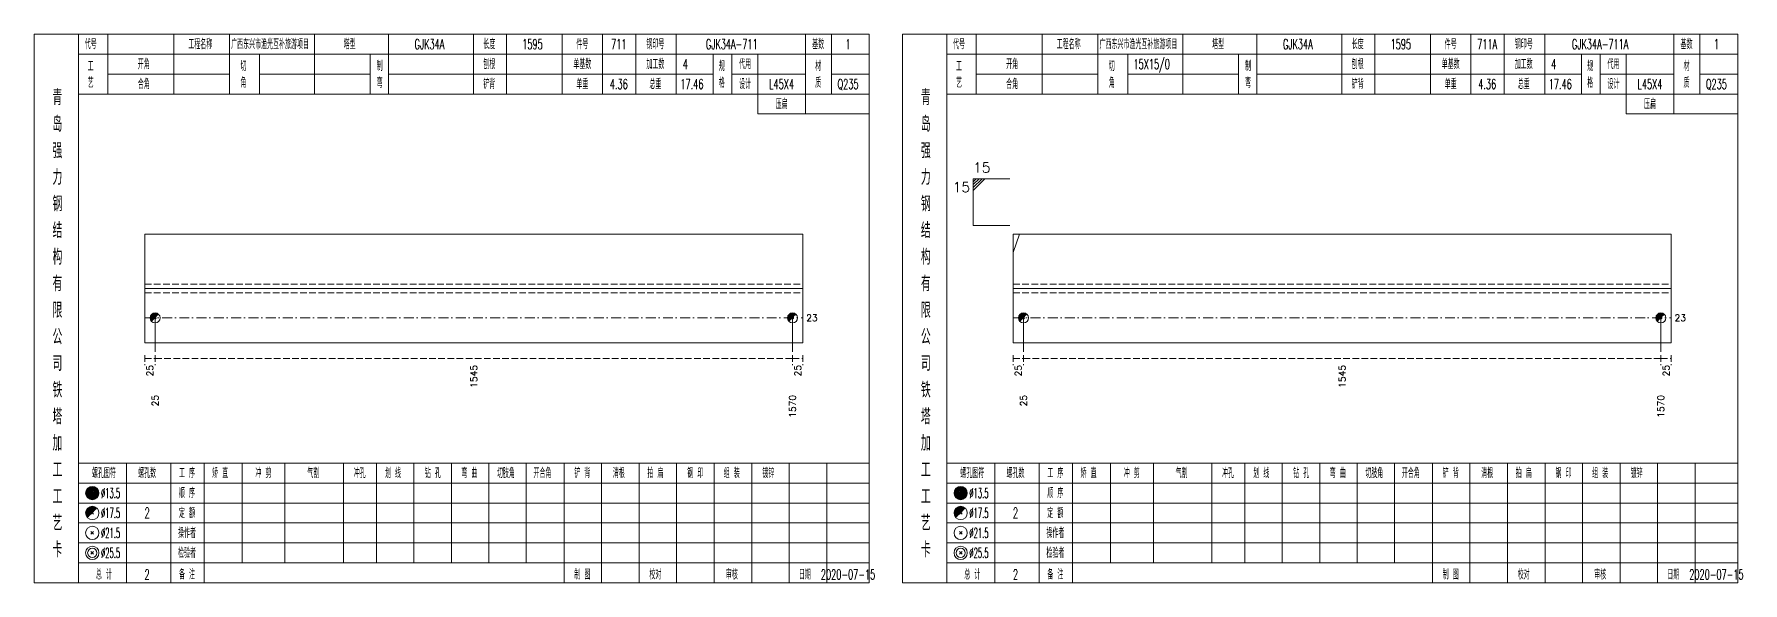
# Model space of a CAD drawing. Extents: x 0 to 2606, y -377 to 6479.
# Drawn here: x 784 to 1299, y 3325 to 3490 of the extents above; entities that cross this region are included whole.
import ezdxf
from ezdxf.enums import TextEntityAlignment as Align

# ---------------------------------------------------------------- set-up
doc = ezdxf.new("R2010")
doc.units = 0
doc.header["$MEASUREMENT"] = 0
doc.linetypes.add('一点画线', pattern=[5.2, 3, -1, 0.2, -1])
doc.linetypes.add('虚线', pattern=[2.75, 2, -0.75])
doc.layers.get('0').update_dxf_attribs({"linetype": 'CONTINUOUS', "lineweight": 25})
doc.layers.add('1', color=7, linetype='CONTINUOUS', lineweight=25)
doc.layers.add('4', color=7, linetype='CONTINUOUS', lineweight=25)
doc.styles.get("Standard").update_dxf_attribs({"font": 'simplex.shx', "width": 0.7, "height": 3, "bigfont": 'gbhzfs.shx'})

msp = doc.modelspace()

# ---------------------------------------------------------------- linework, layer by layer
at = {"color": 7, "linetype": 'Continuous', "lineweight": 13}
for p, q in [((1066.9, 3446.5), (1077.9, 3446.5)), ((1066.9, 3432.5), (1066.9, 3446.5)), ((1067.78, 3446.5), (1066.9, 3445.62)), ((1068.65, 3446.5), (1066.9, 3444.75)), ((1069.53, 3446.5), (1066.9, 3443.88)), ((1070.4, 3446.5), (1066.9, 3443)), ((1066.9, 3432.5), (1077.9, 3432.5)), ((1078.9, 3424.39), (1080.76, 3429.83)), ((820.61, 3404.67), (820.61, 3394.5)), ((1012.49, 3404.67), (1012.49, 3394.5)), ((1082.01, 3404.67), (1082.01, 3394.5)), ((1273.89, 3404.67), (1273.89, 3394.5))]:
    msp.add_line(p, q, dxfattribs=at)
at = {"color": 7, "linetype": 'Continuous', "lineweight": 18}
for p, q in [((817.5, 3429.83), (817.5, 3397.17)), ((817.5, 3429.83), (1015.6, 3429.83)), ((1015.6, 3429.83), (1015.6, 3397.17)), ((1078.9, 3429.83), (1078.9, 3397.17)), ((1078.9, 3429.83), (1277, 3429.83)), ((1277, 3429.83), (1277, 3397.17)), ((817.5, 3413.5), (1015.6, 3413.5)), ((1078.9, 3413.5), (1277, 3413.5))]:
    msp.add_line(p, q, dxfattribs=at)
at = {"color": 1, "linetype": '虚线', "lineweight": 18}
for p, q in [((817.5, 3414.83), (1015.6, 3414.83)), ((817.5, 3412.17), (1015.6, 3412.17)), ((1078.9, 3414.83), (1277, 3414.83)), ((1078.9, 3412.17), (1277, 3412.17))]:
    msp.add_line(p, q, dxfattribs=at)
at = {"color": 3, "linetype": '一点画线', "lineweight": 13}
for p, q in [((817.5, 3404.67), (1015.6, 3404.67)), ((1078.9, 3404.67), (1277, 3404.67))]:
    msp.add_line(p, q, dxfattribs=at)
at = {"color": 8, "linetype": '虚线', "lineweight": 9}
for p, q in [((817.5, 3393.5), (817.5, 3390.5)), ((817.5, 3392.5), (820.61, 3392.5)), ((820.61, 3393.5), (820.61, 3390.5)), ((820.61, 3393.5), (820.61, 3390.5)), ((820.61, 3392.5), (1012.49, 3392.5)), ((1012.49, 3393.5), (1012.49, 3390.5)), ((1012.49, 3393.5), (1012.49, 3390.5)), ((1012.49, 3392.5), (1015.6, 3392.5)), ((1015.6, 3393.5), (1015.6, 3390.5)), ((1078.9, 3393.5), (1078.9, 3390.5)), ((1078.9, 3392.5), (1082.01, 3392.5)), ((1082.01, 3393.5), (1082.01, 3390.5)), ((1082.01, 3393.5), (1082.01, 3390.5)), ((1082.01, 3392.5), (1273.89, 3392.5)), ((1273.89, 3393.5), (1273.89, 3390.5)), ((1273.89, 3393.5), (1273.89, 3390.5)), ((1273.89, 3392.5), (1277, 3392.5)), ((1277, 3393.5), (1277, 3390.5))]:
    msp.add_line(p, q, dxfattribs=at)
at = {"layer": '1', "color": 7, "linetype": 'Continuous', "lineweight": 0}
for p, q in [((820.31, 3404.37), (820.91, 3404.97)), ((820.31, 3404.97), (820.91, 3404.37)), ((1012.19, 3404.37), (1012.79, 3404.97)), ((1012.19, 3404.97), (1012.79, 3404.37)), ((1081.71, 3404.37), (1082.31, 3404.97)), ((1081.71, 3404.97), (1082.31, 3404.37)), ((1273.59, 3404.37), (1274.19, 3404.97)), ((1273.59, 3404.97), (1274.19, 3404.37))]:
    msp.add_line(p, q, dxfattribs=at)
at = {"layer": '1', "color": 7, "linetype": 'Continuous', "lineweight": 18}
for p, q in [((817.5, 3397.17), (1015.6, 3397.17)), ((1078.9, 3397.17), (1277, 3397.17))]:
    msp.add_line(p, q, dxfattribs=at)
at = {"layer": '1', "color": 7, "linetype": 'Continuous', "lineweight": 13}
for centre in [(820.61, 3404.67), (1012.49, 3404.67), (1082.01, 3404.67), (1273.89, 3404.67)]:
    msp.add_circle(centre, 1.5, dxfattribs=at)
for centre, radius in [((820.61, 3404.67), 1.35), ((820.61, 3404.67), 1.2), ((820.61, 3404.67), 1.05), ((820.61, 3404.67), 0.9), ((820.61, 3404.67), 0.75), ((820.61, 3404.67), 0.6), ((820.61, 3404.67), 0.45), ((1012.49, 3404.67), 1.35), ((1012.49, 3404.67), 1.2), ((1012.49, 3404.67), 1.05), ((1012.49, 3404.67), 0.9), ((1012.49, 3404.67), 0.75), ((1012.49, 3404.67), 0.6), ((1012.49, 3404.67), 0.45), ((1082.01, 3404.67), 1.35), ((1082.01, 3404.67), 1.2), ((1082.01, 3404.67), 1.05), ((1082.01, 3404.67), 0.9), ((1082.01, 3404.67), 0.75), ((1082.01, 3404.67), 0.6), ((1082.01, 3404.67), 0.45), ((1273.89, 3404.67), 1.35), ((1273.89, 3404.67), 1.2), ((1273.89, 3404.67), 1.05), ((1273.89, 3404.67), 0.9), ((1273.89, 3404.67), 0.75), ((1273.89, 3404.67), 0.6), ((1273.89, 3404.67), 0.45), ((820.61, 3404.67), 0.3), ((820.61, 3404.67), 0.15), ((1012.49, 3404.67), 0.3), ((1012.49, 3404.67), 0.15), ((1082.01, 3404.67), 0.3), ((1082.01, 3404.67), 0.15), ((1273.89, 3404.67), 0.3), ((1273.89, 3404.67), 0.15)]:
    msp.add_arc(centre, radius, 45, 225, dxfattribs=at)
at = {"layer": '4', "color": 1, "linetype": 'Continuous', "lineweight": 18}
for p, q in [((797.5, 3325), (797.5, 3490)), ((806.4, 3472), (806.4, 3490)), ((826.2, 3472), (826.2, 3490)), ((843, 3472), (843, 3490)), ((868.6, 3472), (868.6, 3490)), ((890.9, 3472), (890.9, 3490)), ((916.4, 3472), (916.4, 3490)), ((926.4, 3472), (926.4, 3490)), ((943.1, 3472), (943.1, 3490)), ((955.3, 3472), (955.3, 3490)), ((965.3, 3472), (965.3, 3490)), ((977.5, 3472), (977.5, 3490)), ((1016.4, 3466), (1016.4, 3490)), ((1024.2, 3472), (1024.2, 3490)), ((1058.9, 3325), (1058.9, 3490)), ((1067.8, 3472), (1067.8, 3490)), ((1087.6, 3472), (1087.6, 3490)), ((1104.4, 3472), (1104.4, 3490)), ((1130, 3472), (1130, 3490)), ((1152.3, 3472), (1152.3, 3490)), ((1177.8, 3472), (1177.8, 3490)), ((1187.8, 3472), (1187.8, 3490)), ((1204.5, 3472), (1204.5, 3490)), ((1216.7, 3472), (1216.7, 3490)), ((1226.7, 3472), (1226.7, 3490)), ((1238.9, 3472), (1238.9, 3490)), ((1277.8, 3466), (1277.8, 3490)), ((1285.6, 3472), (1285.6, 3490)), ((797.5, 3484), (1035.6, 3484)), ((852, 3472), (852, 3484)), ((885.3, 3472), (885.3, 3484)), ((988.6, 3472), (988.6, 3484)), ((994.2, 3472), (994.2, 3484)), ((1002, 3466), (1002, 3484)), ((1058.9, 3484), (1297, 3484)), ((1113.4, 3472), (1113.4, 3484)), ((1146.7, 3472), (1146.7, 3484)), ((1250, 3472), (1250, 3484)), ((1255.6, 3472), (1255.6, 3484)), ((1263.4, 3466), (1263.4, 3484)), ((806.4, 3478), (843, 3478)), ((852, 3478), (885.3, 3478)), ((890.9, 3478), (988.6, 3478)), ((994.2, 3478), (1016.4, 3478)), ((1024.2, 3478), (1035.6, 3478)), ((1067.8, 3478), (1104.4, 3478)), ((1113.4, 3478), (1146.7, 3478)), ((1152.3, 3478), (1250, 3478)), ((1255.6, 3478), (1277.8, 3478)), ((1285.6, 3478), (1297, 3478)), ((797.5, 3472), (1035.6, 3472)), ((1058.9, 3472), (1297, 3472)), ((1002, 3466), (1035.6, 3466)), ((1263.4, 3466), (1297, 3466)), ((797.5, 3361), (1035.6, 3361)), ((812, 3325), (812, 3361)), ((825.3, 3325), (825.3, 3361)), ((835.4, 3325), (835.4, 3361)), ((846.8, 3331), (846.8, 3361)), ((859.7, 3331), (859.7, 3361)), ((877.3, 3331), (877.3, 3361)), ((887.2, 3331), (887.2, 3361)), ((898.5, 3331), (898.5, 3361)), ((909.8, 3331), (909.8, 3361)), ((921.1, 3331), (921.1, 3361)), ((932.3, 3331), (932.3, 3361)), ((943.7, 3331), (943.7, 3361)), ((955, 3331), (955, 3361)), ((966.3, 3331), (966.3, 3361)), ((977.6, 3331), (977.6, 3361)), ((988.9, 3331), (988.9, 3361)), ((1000.2, 3331), (1000.2, 3361)), ((1011.5, 3331), (1011.5, 3361)), ((1022.8, 3331), (1022.8, 3361)), ((1058.9, 3361), (1297, 3361)), ((1073.4, 3325), (1073.4, 3361)), ((1086.7, 3325), (1086.7, 3361)), ((1096.8, 3325), (1096.8, 3361)), ((1108.2, 3331), (1108.2, 3361)), ((1121.1, 3331), (1121.1, 3361)), ((1138.7, 3331), (1138.7, 3361)), ((1148.6, 3331), (1148.6, 3361)), ((1159.9, 3331), (1159.9, 3361)), ((1171.2, 3331), (1171.2, 3361)), ((1182.5, 3331), (1182.5, 3361)), ((1193.7, 3331), (1193.7, 3361)), ((1205.1, 3331), (1205.1, 3361)), ((1216.4, 3331), (1216.4, 3361)), ((1227.7, 3331), (1227.7, 3361)), ((1239, 3331), (1239, 3361)), ((1250.3, 3331), (1250.3, 3361)), ((1261.6, 3331), (1261.6, 3361)), ((1272.9, 3331), (1272.9, 3361)), ((1284.2, 3331), (1284.2, 3361)), ((797.5, 3355), (1035.6, 3355)), ((1058.9, 3355), (1297, 3355)), ((797.5, 3349), (1035.6, 3349)), ((1058.9, 3349), (1297, 3349)), ((797.5, 3343), (1035.6, 3343)), ((1058.9, 3343), (1297, 3343)), ((797.5, 3337), (1035.6, 3337)), ((1058.9, 3337), (1297, 3337)), ((797.5, 3331), (1035.6, 3331)), ((943.7, 3325), (943.7, 3331)), ((955, 3325), (955, 3331)), ((966.3, 3325), (966.3, 3331)), ((977.6, 3325), (977.6, 3331)), ((988.9, 3325), (988.9, 3331)), ((1000.2, 3325), (1000.2, 3331)), ((1011.5, 3325), (1011.5, 3331)), ((1022.8, 3325), (1022.8, 3331)), ((1058.9, 3331), (1297, 3331)), ((1205.1, 3325), (1205.1, 3331)), ((1216.4, 3325), (1216.4, 3331)), ((1227.7, 3325), (1227.7, 3331)), ((1239, 3325), (1239, 3331)), ((1250.3, 3325), (1250.3, 3331)), ((1261.6, 3325), (1261.6, 3331)), ((1272.9, 3325), (1272.9, 3331)), ((1284.2, 3325), (1284.2, 3331))]:
    msp.add_line(p, q, dxfattribs=at)
at = {"layer": '4', "color": 7, "linetype": 'Continuous', "lineweight": 13}
for p, q in [((801.5, 3351.8), (801.9, 3352.2)), ((801.9, 3351.8), (801.5, 3352.2)), ((1062.9, 3351.8), (1063.3, 3352.2)), ((1063.3, 3351.8), (1062.9, 3352.2)), ((801.3, 3339.6), (802.1, 3340.4)), ((802.1, 3339.6), (801.3, 3340.4)), ((1062.7, 3339.6), (1063.5, 3340.4)), ((1063.5, 3339.6), (1062.7, 3340.4)), ((801.3, 3333.6), (802.1, 3334.4)), ((802.1, 3333.6), (801.3, 3334.4)), ((1062.7, 3333.6), (1063.5, 3334.4)), ((1063.5, 3333.6), (1062.7, 3334.4))]:
    msp.add_line(p, q, dxfattribs=at)
at = {"layer": '4', "color": 7, "linetype": 'Continuous', "lineweight": 0}
for p, q in [((801.3, 3345.6), (802.1, 3346.4)), ((801.3, 3346.4), (802.1, 3345.6)), ((1062.7, 3345.6), (1063.5, 3346.4)), ((1062.7, 3346.4), (1063.5, 3345.6))]:
    msp.add_line(p, q, dxfattribs=at)
at = {"layer": '4', "color": 1, "linetype": 'Continuous', "lineweight": 18}
for points in [[(784.2, 3490), (784.2, 3325), (1035.6, 3325), (1035.6, 3490)], [(1045.6, 3490), (1045.6, 3325), (1297, 3325), (1297, 3490)]]:
    msp.add_lwpolyline(points, close=True, dxfattribs=at)
at = {"layer": '4', "color": 7, "linetype": 'Continuous', "lineweight": 13}
for centre, radius in [((801.7, 3352), 2), ((801.7, 3352), 1.8), ((801.7, 3352), 1.6), ((1063.1, 3352), 2), ((1063.1, 3352), 1.8), ((1063.1, 3352), 1.6), ((801.7, 3352), 1.4), ((801.7, 3352), 1.2), ((801.7, 3352), 1), ((801.7, 3352), 0.8), ((801.7, 3352), 0.6), ((801.7, 3352), 0.4), ((801.7, 3352), 0.2), ((1063.1, 3352), 1.4), ((1063.1, 3352), 1.2), ((1063.1, 3352), 1), ((1063.1, 3352), 0.8), ((1063.1, 3352), 0.6), ((1063.1, 3352), 0.4), ((1063.1, 3352), 0.2), ((801.7, 3346), 2), ((1063.1, 3346), 2), ((801.7, 3340), 2), ((1063.1, 3340), 2), ((801.7, 3334), 2), ((801.7, 3334), 1.4), ((1063.1, 3334), 2), ((1063.1, 3334), 1.4)]:
    msp.add_circle(centre, radius, dxfattribs=at)
for centre, radius in [((801.7, 3346), 1.8), ((801.7, 3346), 1.6), ((801.7, 3346), 1.4), ((801.7, 3346), 1.2), ((801.7, 3346), 1), ((801.7, 3346), 0.8), ((801.7, 3346), 0.6), ((801.7, 3346), 0.4), ((801.7, 3346), 0.2), ((1063.1, 3346), 1.8), ((1063.1, 3346), 1.6), ((1063.1, 3346), 1.4), ((1063.1, 3346), 1.2), ((1063.1, 3346), 1), ((1063.1, 3346), 0.8), ((1063.1, 3346), 0.6), ((1063.1, 3346), 0.4), ((1063.1, 3346), 0.2)]:
    msp.add_arc(centre, radius, 45, 225, dxfattribs=at)

# ---------------------------------------------------------------- texts
at = {"color": 7, "linetype": 'Continuous', "lineweight": 13}
msp.add_text('15', height=3, dxfattribs=at).set_placement((1066.9, 3447.5), align=Align.BOTTOM_LEFT)
msp.add_text('15', height=3, dxfattribs=at).set_placement((1065.9, 3445.5), align=Align.TOP_RIGHT)
for p in [(1016.6, 3404.67), (1278, 3404.67)]:
    msp.add_text('23', height=2, dxfattribs=at).set_placement(p, align=Align.MIDDLE_LEFT)
at = {"color": 8, "linetype": 'Continuous', "lineweight": 9}
for s, p in [('25', (819.05, 3390.5)), ('1545', (916.55, 3390.5)), ('25', (1014.05, 3390.5)), ('25', (1080.45, 3390.5)), ('1545', (1177.95, 3390.5)), ('25', (1275.45, 3390.5))]:
    msp.add_text(s, height=2, rotation=90, dxfattribs=at).set_placement(p, align=Align.MIDDLE_RIGHT)
at = {"layer": '1', "color": 7, "linetype": 'Continuous', "lineweight": 13}
for s, p in [('25', (820.61, 3381.5)), ('1570', (1012.49, 3381.5)), ('25', (1082.01, 3381.5)), ('1570', (1273.89, 3381.5))]:
    msp.add_text(s, height=2, rotation=90, dxfattribs=at).set_placement(p, align=Align.MIDDLE_RIGHT)
at = {"layer": '4', "color": 1, "linetype": 'Continuous', "lineweight": 13}
for s, height, width, p in [('代号', 3, 0.6, (801.2, 3487)), ('工程名称', 3, 0.6, (834.2, 3487)), ('广西东兴市渔光互补旅游项目', 3, 0.6, (855.2, 3487)), ('塔型', 3, 0.6, (879.2, 3487)), ('GJK34A', 3, 0.6, (903.2, 3487)), ('长度', 3, 0.6, (921.2, 3487)), ('1595', 3, 0.6, (934.2, 3487)), ('件号', 3, 0.6, (949.2, 3487)), ('711', 3, 0.6, (960.2, 3487)), ('钢印号', 3, 0.6, (971.2, 3487)), ('GJK34A-711', 3, 0.6, (994.2, 3487)), ('基数', 3, 0.6, (1020.2, 3487)), ('1', 3, 0.6, (1029.2, 3487)), ('代号', 3, 0.6, (1062.6, 3487)), ('工程名称', 3, 0.6, (1095.6, 3487)), ('广西东兴市渔光互补旅游项目', 3, 0.6, (1116.6, 3487)), ('塔型', 3, 0.6, (1140.6, 3487)), ('GJK34A', 3, 0.6, (1164.6, 3487)), ('长度', 3, 0.6, (1182.6, 3487)), ('1595', 3, 0.6, (1195.6, 3487)), ('件号', 3, 0.6, (1210.6, 3487)), ('711A', 3, 0.6, (1221.6, 3487)), ('钢印号', 3, 0.6, (1232.6, 3487)), ('GJK34A-711A', 3, 0.6, (1255.6, 3487)), ('基数', 3, 0.6, (1281.6, 3487)), ('1', 3, 0.6, (1290.6, 3487)), ('开角', 3, 0.6, (817.2, 3481)), ('制', 3, 0.6, (888.2, 3480.4)), ('刨根', 3, 0.6, (921.2, 3481)), ('单基数', 3, 0.6, (949.2, 3481)), ('加工数', 3, 0.6, (971.2, 3481)), ('4', 3, 0.6, (980.2, 3481)), ('规', 3, 0.6, (991.2, 3480.4)), ('代用', 3, 0.6, (998.2, 3481)), ('材', 3, 0.6, (1020.2, 3480.4)), ('开角', 3, 0.6, (1078.6, 3481)), ('15X15/0', 3, 0.6, (1120.6, 3481)), ('制', 3, 0.6, (1149.6, 3480.4)), ('刨根', 3, 0.6, (1182.6, 3481)), ('单基数', 3, 0.6, (1210.6, 3481)), ('加工数', 3, 0.6, (1232.6, 3481)), ('4', 3, 0.6, (1241.6, 3481)), ('规', 3, 0.6, (1252.6, 3480.4)), ('代用', 3, 0.6, (1259.6, 3481)), ('材', 3, 0.6, (1281.6, 3480.4)), ('工', 3, 0.6, (801.2, 3480.4)), ('艺', 3, 0.6, (801.2, 3475.4)), ('切', 3, 0.6, (847.2, 3480.4)), ('角', 3, 0.6, (847.2, 3475.4)), ('弯', 3, 0.6, (888.2, 3475.4)), ('格', 3, 0.6, (991.2, 3475.4)), ('质', 3, 0.6, (1020.2, 3475.4)), ('工', 3, 0.6, (1062.6, 3480.4)), ('艺', 3, 0.6, (1062.6, 3475.4)), ('切', 3, 0.6, (1108.6, 3480.4)), ('角', 3, 0.6, (1108.6, 3475.4)), ('弯', 3, 0.6, (1149.6, 3475.4)), ('格', 3, 0.6, (1252.6, 3475.4)), ('质', 3, 0.6, (1281.6, 3475.4)), ('青', 4.6, 0.8, (791.2, 3471)), ('合角', 3, 0.6, (817.2, 3475)), ('铲背', 3, 0.6, (921.2, 3475)), ('单重', 3, 0.6, (949.2, 3475)), ('4.36', 3, 0.6, (960.2, 3475)), ('总重', 3, 0.6, (971.2, 3475)), ('17.46', 3, 0.6, (982.2, 3475)), ('设计', 3, 0.6, (998.2, 3475)), ('L45X4', 3, 0.6, (1009.2, 3475)), ('Q235', 3, 0.6, (1029.2, 3475)), ('青', 4.6, 0.8, (1052.6, 3471)), ('合角', 3, 0.6, (1078.6, 3475)), ('铲背', 3, 0.6, (1182.6, 3475)), ('单重', 3, 0.6, (1210.6, 3475)), ('4.36', 3, 0.6, (1221.6, 3475)), ('总重', 3, 0.6, (1232.6, 3475)), ('17.46', 3, 0.6, (1243.6, 3475)), ('设计', 3, 0.6, (1259.6, 3475)), ('L45X4', 3, 0.6, (1270.6, 3475)), ('Q235', 3, 0.6, (1290.6, 3475)), ('压扁', 3, 0.6, (1009.2, 3469)), ('压扁', 3, 0.6, (1270.6, 3469)), ('岛', 4.6, 0.8, (791.2, 3463)), ('岛', 4.6, 0.8, (1052.6, 3463)), ('强', 4.6, 0.8, (791.2, 3455)), ('强', 4.6, 0.8, (1052.6, 3455)), ('力', 4.6, 0.8, (791.2, 3447)), ('力', 4.6, 0.8, (1052.6, 3447)), ('钢', 4.6, 0.8, (791.2, 3439)), ('钢', 4.6, 0.8, (1052.6, 3439)), ('结', 4.6, 0.8, (791.2, 3431)), ('结', 4.6, 0.8, (1052.6, 3431)), ('构', 4.6, 0.8, (791.2, 3423)), ('构', 4.6, 0.8, (1052.6, 3423)), ('有', 4.6, 0.8, (791.2, 3415)), ('有', 4.6, 0.8, (1052.6, 3415)), ('限', 4.6, 0.8, (791.2, 3407)), ('限', 4.6, 0.8, (1052.6, 3407)), ('公', 4.6, 0.8, (791.2, 3399)), ('公', 4.6, 0.8, (1052.6, 3399)), ('司', 4.6, 0.8, (791.2, 3391)), ('司', 4.6, 0.8, (1052.6, 3391)), ('铁', 4.6, 0.8, (791.2, 3383)), ('铁', 4.6, 0.8, (1052.6, 3383)), ('塔', 4.6, 0.8, (791.2, 3375)), ('塔', 4.6, 0.8, (1052.6, 3375)), ('加', 4.6, 0.8, (791.2, 3367)), ('加', 4.6, 0.8, (1052.6, 3367)), ('工', 4.6, 0.8, (791.2, 3359)), ('螺孔图符', 3, 0.6, (805.2, 3358)), ('螺孔数', 3, 0.6, (818.2, 3358)), ('工 序', 3, 0.6, (830.2, 3358)), ('矫 直', 3, 0.6, (840.2, 3358)), ('冲 剪', 3, 0.6, (853.2, 3358)), ('气割', 3, 0.6, (868.2, 3358)), ('冲孔', 3, 0.6, (882.2, 3358)), ('划 线', 3, 0.6, (892.2, 3358)), ('钻 孔', 3, 0.6, (904.2, 3358)), ('弯 曲', 3, 0.6, (915.2, 3358)), ('切肢角', 3, 0.6, (926.2, 3358)), ('开合角', 3, 0.6, (937.2, 3358)), ('铲 背', 3, 0.6, (949.2, 3358)), ('清根', 3, 0.6, (960.2, 3358)), ('拍 扁', 3, 0.6, (971.2, 3358)), ('钢 印', 3, 0.6, (983.2, 3358)), ('组 装', 3, 0.6, (994.2, 3358)), ('镀锌', 3, 0.6, (1005.2, 3358)), ('工', 4.6, 0.8, (1052.6, 3359)), ('螺孔图符', 3, 0.6, (1066.6, 3358)), ('螺孔数', 3, 0.6, (1079.6, 3358)), ('工 序', 3, 0.6, (1091.6, 3358)), ('矫 直', 3, 0.6, (1101.6, 3358)), ('冲 剪', 3, 0.6, (1114.6, 3358)), ('气割', 3, 0.6, (1129.6, 3358)), ('冲孔', 3, 0.6, (1143.6, 3358)), ('划 线', 3, 0.6, (1153.6, 3358)), ('钻 孔', 3, 0.6, (1165.6, 3358)), ('弯 曲', 3, 0.6, (1176.6, 3358)), ('切肢角', 3, 0.6, (1187.6, 3358)), ('开合角', 3, 0.6, (1198.6, 3358)), ('铲 背', 3, 0.6, (1210.6, 3358)), ('清根', 3, 0.6, (1221.6, 3358)), ('拍 扁', 3, 0.6, (1232.6, 3358)), ('钢 印', 3, 0.6, (1244.6, 3358)), ('组 装', 3, 0.6, (1255.6, 3358)), ('镀锌', 3, 0.6, (1266.6, 3358)), ('顺 序', 3, 0.6, (830.2, 3352)), ('顺 序', 3, 0.6, (1091.6, 3352)), ('工', 4.6, 0.8, (791.2, 3351)), ('%%C13.5', 3, 0.5, (807.2, 3352)), ('工', 4.6, 0.8, (1052.6, 3351)), ('%%C13.5', 3, 0.5, (1068.6, 3352)), ('艺', 4.6, 0.8, (791.2, 3343)), ('%%C17.5', 3, 0.5, (807.2, 3346)), ('2', 3.2, 0.6, (818.2, 3346)), ('定 额', 3, 0.6, (830.2, 3346)), ('艺', 4.6, 0.8, (1052.6, 3343)), ('%%C17.5', 3, 0.5, (1068.6, 3346)), ('2', 3.2, 0.6, (1079.6, 3346)), ('定 额', 3, 0.6, (1091.6, 3346)), ('%%C21.5', 3, 0.5, (807.2, 3340)), ('操作者', 3, 0.6, (830.2, 3340)), ('%%C21.5', 3, 0.5, (1068.6, 3340)), ('操作者', 3, 0.6, (1091.6, 3340)), ('卡', 4.6, 0.8, (791.2, 3335)), ('%%C25.5', 3, 0.5, (807.2, 3334)), ('检验者', 3, 0.6, (830.2, 3334)), ('卡', 4.6, 0.8, (1052.6, 3335)), ('%%C25.5', 3, 0.5, (1068.6, 3334)), ('检验者', 3, 0.6, (1091.6, 3334)), ('总 计', 3, 0.6, (805.2, 3327.5)), ('2', 3, 0.6, (818.2, 3327.5)), ('备 注', 3, 0.6, (830.2, 3327.5)), ('制 图', 3, 0.6, (949.2, 3327.5)), ('校对', 3, 0.6, (971.2, 3327.5)), ('审核', 3, 0.6, (994.2, 3327.5)), ('日期', 3, 0.6, (1016.2, 3327.5)), ('2020-07-15', 3, 0.6, (1029.2, 3327.5)), ('总 计', 3, 0.6, (1066.6, 3327.5)), ('2', 3, 0.6, (1079.6, 3327.5)), ('备 注', 3, 0.6, (1091.6, 3327.5)), ('制 图', 3, 0.6, (1210.6, 3327.5)), ('校对', 3, 0.6, (1232.6, 3327.5)), ('审核', 3, 0.6, (1255.6, 3327.5)), ('日期', 3, 0.6, (1277.6, 3327.5)), ('2020-07-15', 3, 0.6, (1290.6, 3327.5))]:
    msp.add_text(s, height=height, dxfattribs=dict(at, width=width)).set_placement(p, align=Align.MIDDLE_CENTER)

doc.saveas('drawing.dxf')
